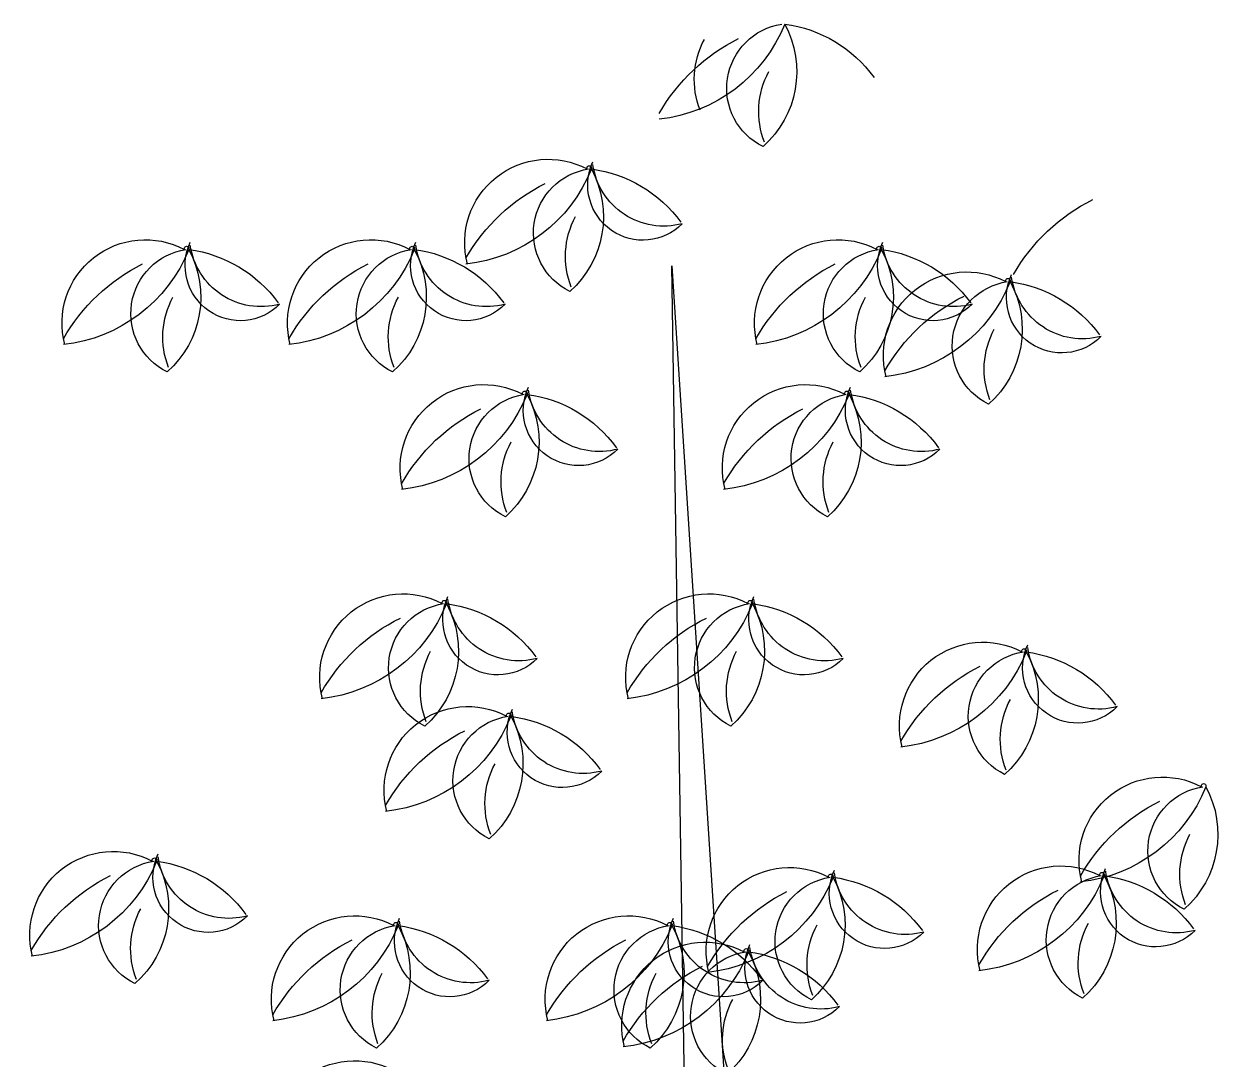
# Model space of a CAD drawing. Header units: metres. Extents: x 563124 to 573994, y 2062953 to 2068466.
# Drawn here: x 572922.96 to 572944.15, y 2065859.04 to 2065877.27 of the extents above; entities that cross this region are included whole.
import ezdxf

# ---------------------------------------------------------------- set-up
doc = ezdxf.new("R2010")
doc.units = ezdxf.units.M
doc.linetypes.add('ACAD_ISO06W100', pattern=[36, 24, -3, 0, -3, 0, -3, 0, -3])
doc.layers.add('A', color=7, linetype='CONTINUOUS')
doc.layers.add('MCN', color=7, linetype='CONTINUOUS')

# ---------------------------------------------------------------- blocks, each defined once
blk = doc.blocks.new('cay')
at = {"layer": 'A', "color": 86, "ltscale": 5}
for p, q in [((-0.1864, 17.7824), (-0.2461, 21.6838)), ((-0.2461, 21.6838), (0.1806, 15.0745))]:
    blk.add_line(p, q, dxfattribs=at)
at = {"layer": 'A', "color": 86, "ltscale": 5, "extrusion": (0, 0, -1)}
for centre, major_axis, start_param, end_param in [((-0.3641, 22.8883), (-0.4364, 0.4364), 2.738079, 3.818561), ((0.2368, 22.3995), (0.1852, 0.1852), 2.812715, 5.344999), ((-0.1463, 22.4663), (0.2853, 0.2853), 0.289545, 1.630827), ((0.1377, 22.1296), (-0.3772, 0.3772), 0.918783, 1.727508), ((0.3619, 21.9207), (0.5371, 0.5371), 4.446906, 5.034605), ((0.1821, 22.4352), (0.2391, 0.2391), 3.552711, 4.423649), ((0.4419, 22.3054), (0.2391, 0.2391), 3.552711, 4.423649), ((-0.7457, 21.7769), (-0.2379, 0.2379), 5.238447, 7.555786), ((-0.363, 22.0096), (-0.1574, 0.1574), 3.133844, 5.932271), ((-0.2794, 22.1319), (-0.2039, 0.2039), 3.664091, 5.357812), ((-1.1434, 22.3042), (0.4364, 0.4364), 1.167283, 2.247765), ((-0.5425, 21.8154), (0.1852, 0.1852), 2.812715, 5.344999), ((-0.9257, 21.8822), (-0.2853, 0.2853), 1.860342, 3.201623), ((-0.5795, 22.0777), (-0.00665, 0.00665), 5.115902, 9.021265), ((-0.6417, 21.5455), (0.3772, 0.3772), -0.652013, 0.156712), ((-0.4175, 21.3366), (-0.5371, 0.5371), 6.017703, 6.605402), ((1.7907, 21.2717), (-0.5371, 0.5371), 6.017703, 6.605402), ((-0.3374, 21.7213), (-0.2391, 0.2391), 5.123508, 5.994445), ((-2.3694, 21.4524), (-0.2379, 0.2379), 5.238447, 7.555786), ((-1.4601, 21.4524), (-0.2379, 0.2379), 5.238447, 7.555786), ((0.4234, 21.4524), (-0.2379, 0.2379), 5.238447, 7.555786), ((-1.9867, 21.685), (-0.1574, 0.1574), 3.133844, 5.932271), ((-2.2032, 21.7532), (0.00665, 0.00665), 3.545106, 7.450468), ((-1.9031, 21.8074), (-0.2039, 0.2039), 3.664091, 5.357812), ((-1.0775, 21.685), (-0.1574, 0.1574), 3.133844, 5.932271), ((-1.2939, 21.7532), (-0.00665, 0.00665), 5.115902, 9.021265), ((-0.9938, 21.8074), (-0.2039, 0.2039), 3.664091, 5.357812), ((0.806, 21.685), (-0.1574, 0.1574), 3.133844, 5.932271), ((0.5896, 21.7532), (-0.00665, 0.00665), 5.115902, 9.021265), ((0.8897, 21.8074), (-0.2039, 0.2039), 3.664091, 5.357812), ((-2.7671, 21.9797), (-0.4364, 0.4364), 2.738079, 3.818561), ((-2.1662, 21.4908), (-0.1852, 0.1852), 4.383511, 6.915795), ((-2.5494, 21.5577), (-0.2853, 0.2853), 1.860342, 3.201623), ((-2.2654, 21.221), (0.3772, 0.3772), -0.652013, 0.156712), ((-1.8579, 21.9797), (-0.4364, 0.4364), 2.738079, 3.818561), ((-1.257, 21.4908), (-0.1852, 0.1852), 4.383511, 6.915795), ((-1.6401, 21.5577), (0.2853, 0.2853), 0.289545, 1.630827), ((-1.3561, 21.221), (0.3772, 0.3772), -0.652013, 0.156712), ((0.0256, 21.9797), (-0.4364, 0.4364), 2.738079, 3.818561), ((0.6265, 21.4908), (-0.1852, 0.1852), 4.383511, 6.915795), ((0.2434, 21.5577), (0.2853, 0.2853), 0.289545, 1.630827), ((0.5274, 21.221), (0.3772, 0.3772), -0.652013, 0.156712), ((-2.0412, 21.0121), (0.5371, 0.5371), 4.446906, 5.034605), ((-1.1319, 21.0121), (0.5371, 0.5371), 4.446906, 5.034605), ((0.7516, 21.0121), (0.5371, 0.5371), 4.446906, 5.034605), ((0.943, 21.3226), (0.2379, 0.2379), 3.667651, 5.98499), ((0.5452, 21.8499), (-0.4364, 0.4364), 2.738079, 3.818561), ((1.1461, 21.361), (-0.1852, 0.1852), 4.383511, 6.915795), ((0.763, 21.4279), (-0.2853, 0.2853), 1.860342, 3.201623), ((1.3256, 21.5552), (-0.1574, 0.1574), 3.133844, 5.932271), ((1.1092, 21.6234), (-0.00665, 0.00665), 5.115902, 9.021265), ((1.0469, 21.0912), (0.3772, 0.3772), -0.652013, 0.156712), ((1.4093, 21.6776), (0.2039, 0.2039), 2.093295, 3.787016), ((-1.9611, 21.3968), (-0.2391, 0.2391), 5.123508, 5.994445), ((-1.0519, 21.3968), (-0.2391, 0.2391), 5.123508, 5.994445), ((0.8316, 21.3968), (-0.2391, 0.2391), 5.123508, 5.994445), ((1.2712, 20.8823), (0.5371, 0.5371), 4.446906, 5.034605), ((1.3512, 21.267), (0.2391, 0.2391), 3.552711, 4.423649), ((-1.0055, 20.8683), (-0.2379, 0.2379), 5.238447, 7.555786), ((0.2935, 20.8683), (-0.2379, 0.2379), 5.238447, 7.555786), ((-0.6228, 21.1009), (-0.1574, 0.1574), 3.133844, 5.932271), ((-0.8393, 21.1691), (0.00665, 0.00665), 3.545106, 7.450468), ((-0.5392, 21.2232), (-0.2039, 0.2039), 3.664091, 5.357812), ((0.6761, 21.1009), (-0.1574, 0.1574), 3.133844, 5.932271), ((0.4597, 21.1691), (0.00665, 0.00665), 3.545106, 7.450468), ((0.7598, 21.2232), (-0.2039, 0.2039), 3.664091, 5.357812), ((-1.4032, 21.3956), (-0.4364, 0.4364), 2.738079, 3.818561), ((-0.8023, 20.9067), (-0.1852, 0.1852), 4.383511, 6.915795), ((-1.1855, 20.9736), (-0.2853, 0.2853), 1.860342, 3.201623), ((-0.9015, 20.6368), (0.3772, 0.3772), -0.652013, 0.156712), ((-0.1043, 21.3956), (-0.4364, 0.4364), 2.738079, 3.818561), ((0.4966, 20.9067), (-0.1852, 0.1852), 4.383511, 6.915795), ((0.1135, 20.9736), (-0.2853, 0.2853), 1.860342, 3.201623), ((0.3975, 20.6368), (0.3772, 0.3772), -0.652013, 0.156712), ((-0.6773, 20.428), (0.5371, 0.5371), 4.446906, 5.034605), ((0.6217, 20.428), (0.5371, 0.5371), 4.446906, 5.034605), ((-0.5972, 20.8127), (-0.2391, 0.2391), 5.123508, 5.994445), ((0.7017, 20.8127), (-0.2391, 0.2391), 5.123508, 5.994445), ((-1.3302, 20.0246), (0.2379, 0.2379), 3.667651, 5.98499), ((-0.9476, 20.2572), (0.1574, 0.1574), 1.563048, 4.361475), ((-0.0962, 20.0246), (0.2379, 0.2379), 3.667651, 5.98499), ((0.2864, 20.2572), (0.1574, 0.1574), 1.563048, 4.361475), ((-1.728, 20.5518), (-0.4364, 0.4364), 2.738079, 3.818561), ((-1.1271, 20.063), (-0.1852, 0.1852), 4.383511, 6.915795), ((-1.5102, 20.1299), (0.2853, 0.2853), 0.289545, 1.630827), ((-1.164, 20.3253), (-0.00665, 0.00665), 5.115902, 9.021265), ((-1.2262, 19.7931), (-0.3772, 0.3772), 0.918783, 1.727508), ((-0.8639, 20.3795), (0.2039, 0.2039), 2.093295, 3.787016), ((-0.494, 20.5518), (-0.4364, 0.4364), 2.738079, 3.818561), ((0.1069, 20.063), (-0.1852, 0.1852), 4.383511, 6.915795), ((-0.2762, 20.1299), (0.2853, 0.2853), 0.289545, 1.630827), ((0.07, 20.3253), (-0.00665, 0.00665), 5.115902, 9.021265), ((0.0078, 19.7931), (-0.3772, 0.3772), 0.918783, 1.727508), ((0.3701, 20.3795), (0.2039, 0.2039), 2.093295, 3.787016), ((-1.002, 19.5842), (0.5371, 0.5371), 4.446906, 5.034605), ((0.232, 19.5842), (0.5371, 0.5371), 4.446906, 5.034605), ((1.0079, 19.8299), (-0.2379, 0.2379), 5.238447, 7.555786), ((1.3906, 20.0625), (0.1574, 0.1574), 1.563048, 4.361475), ((-0.922, 19.969), (0.2391, 0.2391), 3.552711, 4.423649), ((0.312, 19.969), (0.2391, 0.2391), 3.552711, 4.423649), ((0.6102, 20.3571), (0.4364, 0.4364), 1.167283, 2.247765), ((1.2111, 19.8683), (0.1852, 0.1852), 2.812715, 5.344999), ((0.8279, 19.9351), (-0.2853, 0.2853), 1.860342, 3.201623), ((1.1741, 20.1306), (-0.00665, 0.00665), 5.115902, 9.021265), ((1.1119, 19.5984), (0.3772, 0.3772), -0.652013, 0.156712), ((1.4742, 20.1848), (-0.2039, 0.2039), 3.664091, 5.357812), ((1.3361, 19.3895), (-0.5371, 0.5371), 6.017703, 6.605402), ((-1.0704, 19.5703), (-0.2379, 0.2379), 5.238447, 7.555786), ((1.4161, 19.7743), (-0.2391, 0.2391), 5.123508, 5.994445), ((-1.4682, 20.0975), (0.4364, 0.4364), 1.167283, 2.247765), ((-0.8673, 19.6087), (0.1852, 0.1852), 2.812715, 5.344999), ((-1.2504, 19.6755), (-0.2853, 0.2853), 1.860342, 3.201623), ((-0.6878, 19.8029), (-0.1574, 0.1574), 3.133844, 5.932271), ((-0.9042, 19.871), (0.00665, 0.00665), 3.545106, 7.450468), ((-0.9664, 19.3388), (0.3772, 0.3772), -0.652013, 0.156712), ((-0.6041, 19.9252), (-0.2039, 0.2039), 3.664091, 5.357812), ((-0.7422, 19.1299), (-0.5371, 0.5371), 6.017703, 6.605402), ((-0.6622, 19.5147), (-0.2391, 0.2391), 5.123508, 5.994445), ((1.732, 19.2861), (0.2379, 0.2379), 3.667651, 5.98499), ((1.3343, 19.8133), (-0.4364, 0.4364), 2.738079, 3.818561), ((1.9352, 19.3245), (-0.1852, 0.1852), 4.383511, 6.915795), ((1.552, 19.3914), (0.2853, 0.2853), 0.289545, 1.630827), ((1.8982, 19.5868), (-0.00665, 0.00665), 5.115902, 9.021265), ((2.0603, 18.8457), (0.5371, 0.5371), 4.446906, 5.034605), ((2.1403, 19.2305), (0.2391, 0.2391), 3.552711, 4.423649), ((-2.4993, 18.9862), (-0.2379, 0.2379), 5.238447, 7.555786), ((-2.897, 19.5134), (-0.4364, 0.4364), 2.738079, 3.818561), ((-2.2961, 19.0246), (-0.1852, 0.1852), 4.383511, 6.915795), ((-2.6793, 19.0914), (-0.2853, 0.2853), 1.860342, 3.201623), ((-2.1166, 19.2188), (-0.1574, 0.1574), 3.133844, 5.932271), ((-2.3331, 19.2869), (-0.00665, 0.00665), 5.115902, 9.021265), ((-2.3953, 18.7547), (0.3772, 0.3772), -0.652013, 0.156712), ((-2.033, 19.3411), (-0.2039, 0.2039), 3.664091, 5.357812), ((0.2285, 18.9213), (-0.2379, 0.2379), 5.238447, 7.555786), ((1.3222, 18.9277), (0.2379, 0.2379), 3.667651, 5.98499), ((0.6112, 19.1539), (-0.1574, 0.1574), 3.133844, 5.932271), ((0.3947, 19.222), (0.00665, 0.00665), 3.545106, 7.450468), ((0.6948, 19.2762), (-0.2039, 0.2039), 3.664091, 5.357812), ((1.7049, 19.1604), (-0.1574, 0.1574), 3.133844, 5.932271), ((1.4884, 19.2285), (-0.00665, 0.00665), 5.115902, 9.021265), ((1.7886, 19.2827), (0.2039, 0.2039), 2.093295, 3.787016), ((-2.1711, 18.5458), (0.5371, 0.5371), 4.446906, 5.034605), ((-0.1692, 19.4485), (-0.4364, 0.4364), 2.738079, 3.818561), ((0.4317, 18.9597), (-0.1852, 0.1852), 4.383511, 6.915795), ((0.0485, 19.0265), (-0.2853, 0.2853), 1.860342, 3.201623), ((0.3325, 18.6898), (0.3772, 0.3772), -0.652013, 0.156712), ((0.9245, 19.455), (-0.4364, 0.4364), 2.738079, 3.818561), ((1.5254, 18.9662), (-0.1852, 0.1852), 4.383511, 6.915795), ((1.1422, 19.033), (0.2853, 0.2853), 0.289545, 1.630827), ((1.4262, 18.6963), (0.3772, 0.3772), -0.652013, 0.156712), ((0.5567, 18.4809), (0.5371, 0.5371), 4.446906, 5.034605), ((1.6505, 18.4874), (0.5371, 0.5371), 4.446906, 5.034605), ((-2.091, 18.9305), (-0.2391, 0.2391), 5.123508, 5.994445), ((-1.5251, 18.7265), (0.2379, 0.2379), 3.667651, 5.98499), ((-0.4209, 18.7265), (0.2379, 0.2379), 3.667651, 5.98499), ((-1.1424, 18.9592), (-0.1574, 0.1574), 3.133844, 5.932271), ((-1.3589, 19.0273), (0.00665, 0.00665), 3.545106, 7.450468), ((-1.0587, 19.0815), (0.2039, 0.2039), 2.093295, 3.787016), ((-0.0383, 18.9592), (-0.1574, 0.1574), 3.133844, 5.932271), ((-0.2547, 19.0273), (-0.00665, 0.00665), 5.115902, 9.021265), ((0.0454, 19.0815), (0.2039, 0.2039), 2.093295, 3.787016), ((1.7305, 18.8721), (0.2391, 0.2391), 3.552711, 4.423649), ((-1.9228, 19.2538), (-0.4364, 0.4364), 2.738079, 3.818561), ((-1.3219, 18.765), (-0.1852, 0.1852), 4.383511, 6.915795), ((-1.7051, 18.8318), (-0.2853, 0.2853), 1.860342, 3.201623), ((-1.4211, 18.4951), (0.3772, 0.3772), -0.652013, 0.156712), ((-0.8187, 19.2538), (-0.4364, 0.4364), 2.738079, 3.818561), ((-0.2178, 18.765), (-0.1852, 0.1852), 4.383511, 6.915795), ((-0.6009, 18.8318), (-0.2853, 0.2853), 1.860342, 3.201623), ((-0.317, 18.4951), (0.3772, 0.3772), -0.652013, 0.156712), ((0.6368, 18.8656), (-0.2391, 0.2391), 5.123508, 5.994445), ((-1.1968, 18.2862), (0.5371, 0.5371), 4.446906, 5.034605), ((-0.0927, 18.2862), (0.5371, 0.5371), 4.446906, 5.034605), ((-0.1121, 18.6206), (-0.2379, 0.2379), 5.238447, 7.555786), ((0.2706, 18.8532), (-0.1574, 0.1574), 3.133844, 5.932271), ((0.3542, 18.9755), (-0.2039, 0.2039), 3.664091, 5.357812), ((-0.5098, 19.1478), (-0.4364, 0.4364), 2.738079, 3.818561), ((0.0911, 18.659), (-0.1852, 0.1852), 4.383511, 6.915795), ((-0.2921, 18.7259), (0.2853, 0.2853), 0.289545, 1.630827), ((0.0541, 18.9214), (-0.00665, 0.00665), 5.115902, 9.021265), ((-0.0081, 18.3891), (0.3772, 0.3772), -0.652013, 0.156712), ((0.2161, 18.1802), (0.5371, 0.5371), 4.446906, 5.034605), ((-1.1168, 18.6709), (0.2391, 0.2391), 3.552711, 4.423649), ((-0.0127, 18.6709), (0.2391, 0.2391), 3.552711, 4.423649), ((0.2962, 18.565), (-0.2391, 0.2391), 5.123508, 5.994445), ((-1.5251, 18.1424), (0.2379, 0.2379), 3.667651, 5.98499)]:
    blk.add_ellipse(centre, major_axis=major_axis, ratio=1, start_param=start_param, end_param=end_param, dxfattribs=at)

msp = doc.modelspace()

# ---------------------------------------------------------------- block references
at = {"layer": 'MCN', "color": 43, "linetype": 'ACAD_ISO06W100', "lineweight": -3, "xscale": 4.365362820914015, "yscale": 4.365362821146846, "zscale": 4.365362820958326, "rotation": 359.9999999877763}
msp.add_blockref('cay', (572935.44, 2065778.36), dxfattribs=at)

doc.saveas('drawing.dxf')
